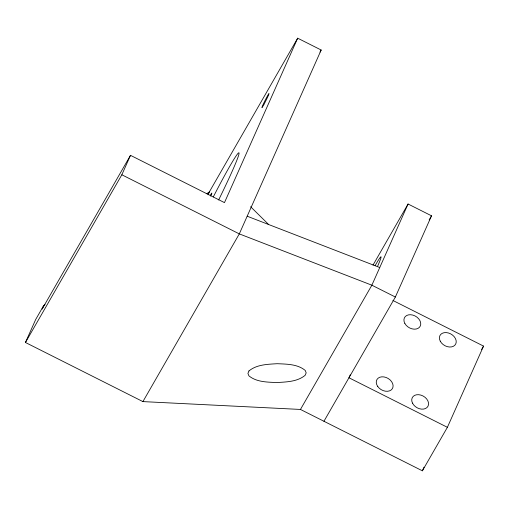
<?xml version="1.0" encoding="UTF-8"?>
<svg xmlns="http://www.w3.org/2000/svg" width="509" height="509" viewBox="0 0 509 509"><rect width="100%" height="100%" fill="white"/><g stroke="black" fill="none" stroke-linecap="round" stroke-linejoin="round"><path stroke-width="0.76" d="M392.91 300.469L483.55 346.101L447.392 427.312L422.381 470.812L300.456 409.446L142.914 401.601L25.45 342.487L35.687 319.499L43.717 305.527L45.027 304.63M43.717 305.527L42.139 309.058L130.495 155.328L224.469 202.62L297.676 38.188L321.173 50.016L239.306 233.892L142.914 401.601M25.45 342.487L121.836 174.778L130.495 155.328M208.035 194.82L209.326 191.925L206.705 193.719M323.947 421.267L395.366 297.021L431.524 215.81L408.065 204.007L371.869 285.199L300.456 409.446M350.249 374.872L348.958 377.773L447.392 427.312M422.381 470.812L423.997 467.186M372.989 265.138L408.065 204.007M208.563 193.255L297.676 38.188M319.989 52.077L321.173 50.016M429.163 219.913L431.524 215.81M481.597 349.498L483.55 346.101M247.177 216.21L379.746 267.518M395.366 297.021L371.869 285.199L239.306 233.892L121.836 174.778M250.613 206.718L268.707 224.584M213.296 196.919A60.571 3.105 -63.3 0 1 238.937 152.815A60.571 3.105 -63.3 0 1 218.622 199.986M210.325 195.373A7.902 0.407 -63.3 0 1 210.675 196.099M375.12 265.647A31.603 1.68 -63.2 0 1 377.697 266.016M248.958 370.946L247.928 373.396L248.888 375.827C256.574 382.208 267.429 382.113 276.915 382.545C286.516 381.947 297.402 381.763 305.152 375.298L306.176 372.855L305.222 370.425C297.53 364.037 286.675 364.139 277.189 363.706C267.594 364.298 256.701 364.489 248.958 370.946M263.859 104.561A7.902 0.407 -63.3 0 0 269.013 93.599A7.902 0.407 -63.3 0 0 263.471 103.772A7.902 0.407 -63.3 0 0 263.859 104.561M440.272 341.202A8.952 6.566 29.9 0 0 454.836 345.236A8.952 6.566 29.9 0 0 448.334 332.95A8.952 6.566 29.9 0 0 440.272 341.202M404.84 323.425A8.952 6.566 29.9 0 0 419.41 327.332A8.952 6.566 29.9 0 0 412.767 315.071A8.952 6.566 29.9 0 0 404.84 323.425M412.494 403.128A8.952 6.585 30 0 0 427.026 407.505A8.952 6.585 30 0 0 420.918 395.118A8.952 6.585 30 0 0 412.494 403.128M377.748 386.49A8.952 6.585 30 0 0 392.293 388.761A8.952 6.585 30 0 0 383.983 376.927A8.952 6.585 30 0 0 377.748 386.49"/></g></svg>
